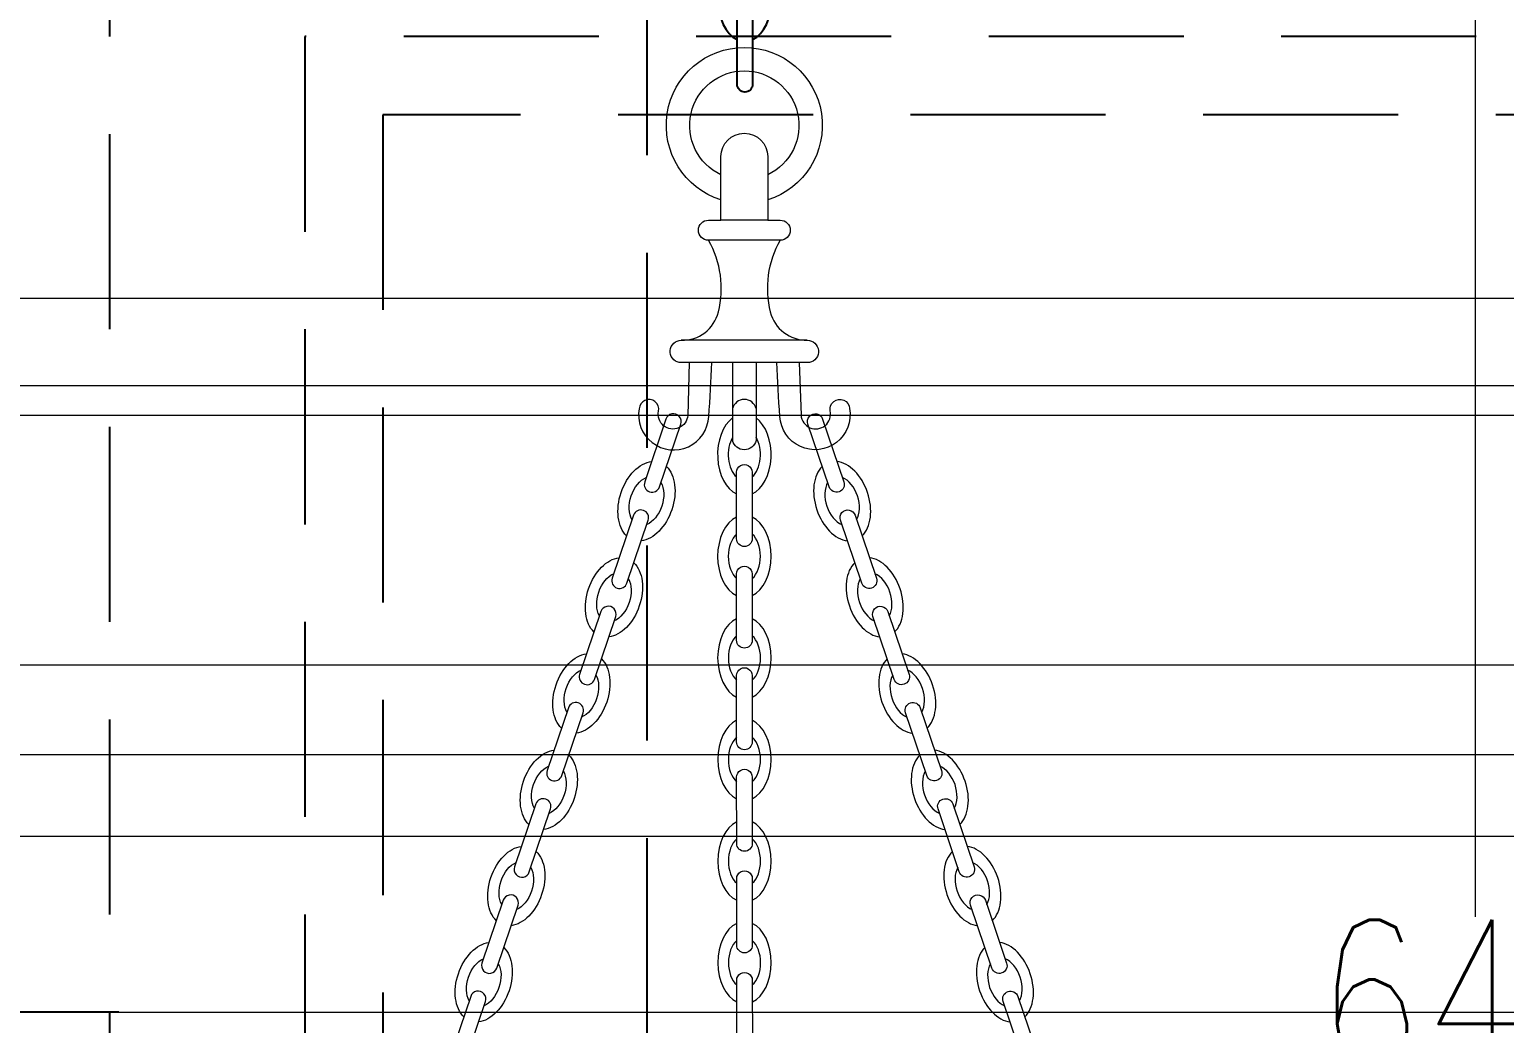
# Model space of a CAD drawing. Header units: inches. Extents: x 193287 to 241687, y 437648 to 550079.
# Drawn here: x 222430.6 to 222808.8, y 451332.7 to 451587.4 of the extents above; entities that cross this region are included whole.
import ezdxf

# ---------------------------------------------------------------- set-up
doc = ezdxf.new("R2010")
doc.units = ezdxf.units.IN
doc.header["$MEASUREMENT"] = 0
doc.linetypes.add('CENTERX2', pattern=[4, 2.5, -0.5, 0.5, -0.5])
doc.linetypes.add('HIDDEN', pattern=[0.375, 0.25, -0.125])
for name, color, linetype in [('8', 8, 'Continuous'), ('CQ centerline', 8, 'Continuous'), ('CQ Grg Gypsum', 41, 'Continuous'), ('CQ Light Elevation', 4, 'Continuous'), ('CQ spot detail elevation', 1, 'Continuous')]:
    doc.layers.add(name, color=color, linetype=linetype)
for name, color, linetype, lineweight in [('A-Dim-ID', 9, 'Continuous', 20), ('CQ gypsum 2', 42, 'Continuous', 0), ('CQ Gypsum Hatch', 8, 'Continuous', 20)]:
    doc.layers.add(name, color=color, linetype=linetype, lineweight=lineweight)
doc.styles.add('ST9', font='romans.shx', dxfattribs={"width": 0.8})
doc.dimstyles.new('DIM-20', dxfattribs={"dimscale": 1000, "dimtxt": 0.044, "dimasz": 0.035, "dimexe": 0.022, "dimexo": 0.022, "dimgap": 0.022, "dimtad": 1, "dimdec": 0, "dimzin": 0, "dimdsep": 46, "dimtxsty": 'ST9', "dimblk1": 'ARCHTICK', "dimblk2": 'ARCHTICK', "dimsah": 1, "dimcen": 0.08800000000000001, "dimdle": 0.04, "dimclrd": 256, "dimclre": 256, "dimclrt": 3, "dimadec": 0, "dimazin": 0, "dimtfac": 1, "dimtdec": 0, "dimtix": 1, "dimtofl": 0, "dimtmove": 1, "dimatfit": 3, "dimldrblk": 'CLOSED', "dimfxl": 1, "dimtolj": 1, "dimtzin": 0, "dimarcsym": 0})

# ---------------------------------------------------------------- blocks, each defined once
blk = doc.blocks.new('SECTION CEILING C AND D')
at = {"layer": 'CQ Gypsum Hatch'}
h = blk.add_hatch(dxfattribs=at)
h.set_pattern_fill('ANSI31', color=256, scale=50.00000000000004, angle=166.0285767170143, style=0)
h.set_pattern_definition([(211.0285767170143, (0, 0), (3.221659560689488, -5.35568946775465), [])])
edge = h.paths.add_edge_path()
edge.add_line((221496.3634083793, 451355.5940321152), (221476.3634470181, 451355.5940321151))
edge.add_line((221476.3634470181, 451355.5940321151), (221476.3634564243, 451380.5940490463))
edge.add_line((221476.3634564243, 451380.5940490463), (221542.8714550818, 451380.5940465979))
edge.add_line((221542.8714550818, 451380.5940465979), (221542.8714615044, 451618.6332024623))
edge.add_arc((221717.8714615046, 451618.6332024623), 175.0000000001455, 90.00000000000949, 180.000000000019, ccw=False)
edge.add_line((221717.8714615045, 451793.6332024625), (223510.0454513518, 451793.6331128395))
edge.add_arc((223510.0454513518, 451618.6331128394), 175, 0, 89.9999999999904, ccw=False)
edge.add_line((223685.0454513518, 451618.6331128395), (223685.0454577744, 451380.5939569749))
edge.add_line((223685.0454577744, 451380.5939569749), (223751.5534564319, 451380.5939594235))
edge.add_line((223751.5534564319, 451380.5939594235), (223751.5534658382, 451355.5939424923))
edge.add_line((223751.5534658382, 451355.5939424923), (223731.5535044769, 451355.5939424921))
edge.add_line((223731.5535044769, 451355.5939424921), (223731.5535159568, 451335.5939310124))
edge.add_line((223731.5535159568, 451335.5939310124), (223611.5454513512, 451335.5938696297))
edge.add_line((223611.5454513512, 451335.5938696297), (223611.5454513512, 451380.5930113292))
edge.add_line((223611.5454513512, 451380.5930113292), (223562.5454513513, 451380.5930113293))
edge.add_arc((223541.5454513513, 451380.5930113291), 21.00000000005821, 1.587987341361105e-10, 90.00000000015879)
edge.add_line((223541.5454513512, 451401.5930113293), (223541.5454513513, 451410.5930113292))
edge.add_arc((223536.6936272633, 451416.6997402548), 7.799508648152966, 90, 308.4673023861515, ccw=False)
edge.add_line((223536.6936272633, 451424.4992489031), (223536.6936272633, 451427.4992489031))
edge.add_arc((223534.5413597154, 451445.4660990062), 18.09530210384791, 205.7714928767011, 276.8309702013683, ccw=False)
edge.add_arc((223567.5219242569, 451458.3576701449), 53.47024035310794, 186.1635720954239, 202.844817978426, ccw=False)
edge.add_arc((223182.0246354605, 451424.9932573508), 333.4821786610068, 4.751447811113967, 6.568657367759998)
edge.add_arc((223477.615802532, 451459.0566106173), 35.93479784915663, 6.527251481196853, 25.39668080415777)
edge.add_arc((223485.7557770983, 451460.6969878025), 27.9502519411558, 29.51902534153829, 91.82174081903165)
edge.add_line((223484.8672380735, 451488.6331128377), (223484.8672380735, 451496.1331128377))
edge.add_line((223484.8672380735, 451496.1331128377), (223475.8672380735, 451496.1331128377))
edge.add_line((223475.8672380735, 451496.1331128377), (223475.8672380735, 451518.6331128394))
edge.add_line((223475.8672380735, 451518.6331128394), (223514.9390894407, 451518.6331128374))
edge.add_line((223514.9390894407, 451518.6331128374), (223571.5454513514, 451443.6331128376))
edge.add_line((223571.5454513514, 451443.6331128376), (223660.0454513518, 451443.6331128376))
edge.add_line((223660.0454513518, 451443.6331128376), (223660.0454513518, 451618.6331128394))
edge.add_arc((223510.0454513518, 451618.6331128392), 150, 0, 89.99999999999999)
edge.add_line((223510.0454513518, 451768.6331128394), (221717.8714615045, 451768.6332024623))
edge.add_arc((221717.8714615045, 451618.6332024622), 150, 89.99999999999999, 180)
edge.add_line((221567.8714615045, 451618.6332024623), (221567.8714615044, 451443.6332024607))
edge.add_line((221567.8714615044, 451443.6332024607), (221656.371461505, 451443.6332024607))
edge.add_line((221656.371461505, 451443.6332024607), (221712.9778234156, 451518.6332024607))
edge.add_line((221712.9778234156, 451518.6332024607), (221752.0496747827, 451518.6332024625))
edge.add_line((221752.0496747827, 451518.6332024625), (221752.0496747827, 451496.1332024605))
edge.add_line((221752.0496747827, 451496.1332024605), (221743.0496747827, 451496.1332024607))
edge.add_line((221743.0496747827, 451496.1332024607), (221743.0496747827, 451488.6332024605))
edge.add_arc((221742.1611357578, 451460.6970774254), 27.9502519410732, 88.17825918066262, 150.4809746582109)
edge.add_arc((221750.301110324, 451459.0567002404), 35.93479784899679, 154.6033191957228, 173.4727485186793)
edge.add_arc((222045.8922773975, 451424.9933469757), 333.4821786626222, 173.431342632584, 175.2485521892302)
edge.add_arc((221660.3949885988, 451458.357759768), 53.47024035372762, 337.15518202151657, 353.8364279045223, ccw=False)
edge.add_arc((221693.375553141, 451445.466188629), 18.09530210362531, 263.16902979845247, 334.22850712318433, ccw=False)
edge.add_line((221691.2232855931, 451427.4993385262), (221691.2232855929, 451424.4993385262))
edge.add_arc((221691.223285593, 451416.6998298779), 7.799508648167831, -128.46730238588572, 90, ccw=False)
edge.add_line((221686.3714615049, 451410.5931009523), (221686.371461505, 451401.5931009523))
edge.add_arc((221686.3714615051, 451380.5931009521), 21.00000000011642, 90.0000000002382, 180.0000000001588)
edge.add_line((221665.371461505, 451380.5931009522), (221616.371461505, 451380.5931009522))
edge.add_line((221616.371461505, 451380.5931009522), (221616.371461505, 451335.5939592526))
edge.add_line((221616.371461505, 451335.5939592526), (221496.3633968995, 451335.5940206355))
edge.add_line((221496.3633968995, 451335.5940206355), (221496.3634083793, 451355.5940321152))
at = {"layer": 'CQ Grg Gypsum', "extrusion": (-4.885221514467737e-08, 5.985931785203956e-09, 0.9999999999999988), "elevation": -0.008773270307329804}
blk.add_lwpolyline([(221496.363408379, 451355.5940321154), (221476.3634470178, 451355.5940321152), (221476.363456424, 451380.5940490465), (221542.8714550814, 451380.594046598), (221542.8714615041, 451618.6332024625, -0.414213562373095), (221717.8714615042, 451793.6332024626), (223510.0454513514, 451793.6331128397, -0.4142135623730951), (223685.0454513514, 451618.6331128396), (223685.0454577741, 451380.593956975), (223751.5534564315, 451380.5939594236), (223751.5534658378, 451355.5939424924), (223731.5535044766, 451355.5939424922), (223731.5535159565, 451335.5939310125), (223611.5454513509, 451335.5938696298), (223611.5454513509, 451380.5930113293), (223562.545451351, 451380.5930113294, 0.4142135623730951), (223541.5454513509, 451401.5930113294), (223541.545451351, 451410.5930113294, -1.408012182039782), (223536.693627263, 451424.4992489032), (223536.693627263, 451427.4992489032, -0.3203886580188211), (223518.2459031035, 451437.5985674972, -0.07291447245681257), (223514.3607724985, 451452.6167166375, 0.00792923866215691), (223513.3176674517, 451463.1415264908, 0.08251996361405504), (223510.0778665455, 451474.4684273962, 0.2787474963378558), (223484.8672380731, 451488.6331128378), (223484.8672380731, 451496.1331128378), (223475.8672380731, 451496.1331128378), (223475.8672380731, 451518.6331128395), (223514.9390894404, 451518.6331128376), (223571.545451351, 451443.6331128377), (223660.0454513514, 451443.6331128377), (223660.0454513514, 451618.6331128395, 0.4142135623730951), (223510.0454513514, 451768.6331128395), (221717.8714615042, 451768.6332024625, 0.414213562373095), (221567.8714615042, 451618.6332024625), (221567.8714615041, 451443.6332024608), (221656.3714615047, 451443.6332024608), (221712.9778234152, 451518.6332024608), (221752.0496747824, 451518.6332024626), (221752.0496747824, 451496.1332024607), (221743.0496747824, 451496.1332024608), (221743.0496747824, 451488.6332024607, 0.2787474963378738), (221717.83904631, 451474.4685170192, 0.08251996361405872), (221714.5992454038, 451463.1416161139, 0.007929238662157688), (221713.5561403571, 451452.6168062605, -0.0729144724568158), (221709.671009752, 451437.5986571201, -0.3203886580188293), (221691.2232855927, 451427.4993385263), (221691.2232855926, 451424.4993385263, -1.408012182039784), (221686.3714615046, 451410.5931009524), (221686.3714615047, 451401.5931009525, 0.414213562373095), (221665.3714615047, 451380.5931009523), (221616.3714615047, 451380.5931009523), (221616.3714615047, 451335.5939592528), (221496.3633968991, 451335.5940206356)], format="xyb", close=True, dxfattribs=at)
blk = doc.blocks.new('_ARCHTICK')
at = {"color": 0, "linetype": 'ByBlock', "const_width": 0.15}
blk.add_lwpolyline([(-0.5, -0.5), (0.5, 0.5)], dxfattribs=at)
blk = doc.blocks.new('*D879')
at = {"layer": 'A-Dim-ID', "lineweight": -2, "transparency": 16777216}
for p, q in [((222481.5298802854, 451127.6164318832), (222481.5298802854, 451319.2251505513)), ((223121.5298802854, 451127.6387268126), (223121.5298802854, 451319.2251505513)), ((223161.5298802854, 451297.2251505513), (222441.5298802854, 451297.2251505513))]:
    blk.add_line(p, q, dxfattribs=at)
at = {"layer": 'Defpoints', "color": 0, "transparency": 16777216}
for p in [(222481.5298802854, 451297.2251505513), (222481.5298802854, 451105.6164318832, -0.0005735955670870254), (223121.5298802854, 451105.6387268126, -0.0005735955670870254)]:
    blk.add_point(p, dxfattribs=at)
at = {"layer": 'A-Dim-ID', "lineweight": -2, "transparency": 16777216, "xscale": 20, "yscale": 20, "zscale": 20, "rotation": 180}
blk.add_blockref('_ARCHTICK', (222481.5298802854, 451297.2251505513), dxfattribs=at)
at = {"layer": 'A-Dim-ID', "lineweight": -2, "transparency": 16777216, "xscale": 20, "yscale": 20, "zscale": 20}
blk.add_blockref('_ARCHTICK', (223121.5298802854, 451297.2251505513), dxfattribs=at)
at = {"layer": 'A-Dim-ID', "color": 3, "transparency": 16777216, "insert": (222801.5298802854, 451339.2251505513), "char_height": 40, "attachment_point": 5, "style": 'ST9'}
blk.add_mtext('\\A1;640', dxfattribs=at)
blk = doc.blocks.new('_CLOSED')
at = {"color": 0, "linetype": 'ByBlock'}
for p, q in [((-1, 0.1666666666666666), (0, 0)), ((-1, 0.1666666666666666), (-1, -0.1666666666666666)), ((0, 0), (-1, -0.1666666666666666)), ((0, 0), (-1, 0))]:
    blk.add_line(p, q, dxfattribs=at)
blk = doc.blocks.new('*D883')
at = {"layer": 'A-Dim-ID', "lineweight": -2, "transparency": 16777216}
for p, q in [((222276.3632165291, 451257.5942002038), (222276.3632165291, 451319.2251505513)), ((222481.5298802854, 451127.6164318832), (222481.5298802854, 451319.2251505513)), ((222521.5298802854, 451297.2251505513), (222236.3632165291, 451297.2251505513))]:
    blk.add_line(p, q, dxfattribs=at)
at = {"layer": 'Defpoints', "color": 0, "transparency": 16777216}
for p in [(222276.3632165291, 451297.2251505513), (222276.3632165291, 451235.5942002038, -0.0006213962565563662), (222481.5298802854, 451105.6164318832, -0.0005735955670870254)]:
    blk.add_point(p, dxfattribs=at)
at = {"layer": 'A-Dim-ID', "lineweight": -2, "transparency": 16777216, "xscale": 20, "yscale": 20, "zscale": 20, "rotation": 180}
blk.add_blockref('_ARCHTICK', (222276.3632165291, 451297.2251505513), dxfattribs=at)
at = {"layer": 'A-Dim-ID', "lineweight": -2, "transparency": 16777216, "xscale": 20, "yscale": 20, "zscale": 20}
blk.add_blockref('_ARCHTICK', (222481.5298802854, 451297.2251505513), dxfattribs=at)
at = {"layer": 'A-Dim-ID', "color": 3, "transparency": 16777216, "insert": (222378.9465484073, 451339.2251505513), "char_height": 40, "attachment_point": 5, "style": 'ST9'}
blk.add_mtext('\\A1;205', dxfattribs=at)
blk = doc.blocks.new('*D895')
at = {"layer": 'A-Dim-ID', "lineweight": -2, "transparency": 16777216}
for p, q in [((222151.4793325439, 451335.594011569), (222151.4793325439, 451355.594011569)), ((222453.4874413274, 451335.594011569), (222129.4793325439, 451335.594011569)), ((222254.3632165292, 451235.5942002041), (222129.4793325439, 451235.5942002041)), ((222151.4793325439, 451235.5942002041), (222151.4793325439, 451215.5942002041))]:
    blk.add_line(p, q, dxfattribs=at)
at = {"layer": 'Defpoints', "color": 0, "transparency": 16777216}
for p in [(222475.4874413274, 451335.594011569, 0.0001898770504027425), (222151.4793325439, 451235.5942002041), (222276.3632165292, 451235.5942002041, -0.0006213962565563662)]:
    blk.add_point(p, dxfattribs=at)
at = {"layer": 'A-Dim-ID', "lineweight": -2, "transparency": 16777216, "xscale": 20, "yscale": 20, "zscale": 20}
for p, rotation in [((222151.4793325439, 451335.594011569), 270), ((222151.4793325439, 451235.5942002041), 90)]:
    blk.add_blockref('_ARCHTICK', p, dxfattribs=dict(at, rotation=rotation))
at = {"layer": 'A-Dim-ID', "color": 3, "transparency": 16777216, "insert": (222109.479332544, 451285.5941058864), "char_height": 40, "attachment_point": 5, "rotation": 90, "style": 'ST9'}
blk.add_mtext('\\A1;100', dxfattribs=at)
blk = doc.blocks.new('pendant arabic')
at = {"color": 40, "lineweight": 0}
for p, q in [((31625.42424399193, -8829.496800008896), (31637.42424399193, -8829.496800008901)), ((31622.23758729815, -8834.666681459725), (31640.61090068572, -8834.666681459723)), ((31615.27504649518, -8860.28510807523), (31647.57344148869, -8860.285108075228)), ((31617.32286304193, -8865.958391160128), (31616.88104109713, -8879.488013744798)), ((31628.42424399193, -8865.992643064059), (31628.42424399193, -8885.96752095663)), ((31634.42424399193, -8865.992643064059), (31634.42424399193, -8885.96752095663)), ((31645.5256665404, -8865.992643064059), (31645.93462416172, -8879.523298908418))]:
    blk.add_line(p, q, dxfattribs=at)
blk.add_lwpolyline([(31631.42424399194, -8865.992643064059), (31648.09943985246, -8865.992643064059, 0.9120790362210873), (31647.57344148869, -8860.285108075228, -0.3545759320272358), (31638.08395631751, -8853.025345978745, -0.1945492890554493), (31640.61090068572, -8834.666681459723, 1), (31640.61090068572, -8829.496800008896), (31637.42424399193, -8829.496800008896), (31637.42424399194, -8813.21957355413, 1.000000000000303), (31625.42424399193, -8813.219573554128), (31625.42424399193, -8829.496800008896), (31622.23758729815, -8829.496800008897, 1), (31622.23758729815, -8834.666681459725, -0.1945492890554493), (31624.76453166636, -8853.025345978747, -0.3457835556996239), (31615.28203707719, -8860.285116565192, 0.9131920532833884), (31614.74904813141, -8865.992643064063)], format="xyb", close=True, dxfattribs=at)
for points in [[(31617.32286304193, -8865.958391160128), (31616.88104109713, -8879.488013744798, -1.075039471777371), (31609.40529978342, -8878.392890973155, 1.060135058402942), (31604.43121396298, -8877.755557008071, 1.065086438615604), (31622.27540644352, -8879.798467958919, 0.0126124572499621), (31623.08667065715, -8865.972391305604, 1.437173750708366)], [(31645.5256665404, -8865.992643064059), (31645.93462416172, -8879.523298908418, 1.075039471777371), (31653.41300344054, -8878.446337703654, -1.060135058402942), (31658.38862265149, -8877.82108751389, -1.065086438615604), (31640.53952064508, -8879.820649465983, -0.0126124572499621), (31639.7618419222, -8865.992643064059, -1.437173750708366)], [(31628.42424399193, -8877.808314594266, 0.4843141585705287), (31628.42424399193, -8877.808314594266, -0.7902306615084166), (31634.42424399193, -8877.808314594266, -8.534281865494064)], [(31609.67710951302, -8897.872533168085), (31615.13124474946, -8881.751019732439, 1.000000000000588), (31611.34221125202, -8880.469136291847), (31605.88807601558, -8896.590649727495, 0.9999999999995668), (31609.67710951302, -8897.872533168087, 0.4470311487342248)], [(31653.1713784709, -8897.872533168085), (31647.71724323446, -8881.751019732439, -1.000000000000588), (31651.5062767319, -8880.469136291847), (31656.96041196834, -8896.590649727495, -0.9999999999995668), (31653.1713784709, -8897.872533168087, -0.4470311487342248)], [(31628.42424399193, -8885.96752095663, -0.4843141585705287), (31628.42424399193, -8885.96752095663, 0.7902306615084166), (31634.42424399193, -8885.96752095663, 8.534281865494064)], [(31633.40838847642, -8911.149001410511), (31633.41407896418, -8894.129872341975, 1.000000000000588), (31629.41407918778, -8894.128534908687), (31629.40838870001, -8911.147663977219, 0.9999999999995668), (31633.40838847642, -8911.149001410511, 0.4470311487342248)], [(31633.40838847642, -8911.149001410511), (31633.41407896418, -8894.129872341975, 1.000000000000588), (31629.41407918778, -8894.128534908687), (31629.40838870001, -8911.147663977219, 0.9999999999995668), (31633.40838847642, -8911.149001410511, 0.4470311487342248)], [(31601.33260592134, -8922.5374930445), (31606.78674115778, -8906.415979608853, 1.000000000000588), (31602.99770766034, -8905.134096168262), (31597.5435724239, -8921.25560960391, 0.9999999999995668), (31601.33260592134, -8922.537493044501, 0.4470311487342248)], [(31601.33260592134, -8922.5374930445), (31606.78674115778, -8906.415979608853, 1.000000000000588), (31602.99770766034, -8905.134096168262), (31597.5435724239, -8921.25560960391, 0.9999999999995668), (31601.33260592134, -8922.537493044501, 0.4470311487342248)], [(31661.51588206259, -8922.5374930445), (31656.06174682614, -8906.415979608853, -1.000000000000588), (31659.85078032359, -8905.134096168262), (31665.30491556002, -8921.25560960391, -0.9999999999995668), (31661.51588206259, -8922.537493044501, -0.4470311487342248)], [(31661.51588206259, -8922.5374930445), (31656.06174682614, -8906.415979608853, -1.000000000000588), (31659.85078032359, -8905.134096168262), (31665.30491556002, -8921.25560960391, -0.9999999999995668), (31661.51588206259, -8922.537493044501, -0.4470311487342248)], [(31633.39968236748, -8937.187259994764), (31633.40537285525, -8920.168130926224, 1.000000000000588), (31629.40537307884, -8920.16679349294), (31629.39968259108, -8937.185922561475, 0.9999999999995668), (31633.39968236748, -8937.187259994764, 0.4470311487342248)], [(31633.39968236748, -8937.187259994764), (31633.40537285525, -8920.168130926224, 1.000000000000588), (31629.40537307884, -8920.16679349294), (31629.39968259108, -8937.185922561475, 0.9999999999995668), (31633.39968236748, -8937.187259994764, 0.4470311487342248)], [(31592.98810232965, -8947.202452920914), (31598.44223756609, -8931.080939485268, 1.000000000000588), (31594.65320406865, -8929.799056044676), (31589.19906883221, -8945.920569480324, 0.9999999999995668), (31592.98810232965, -8947.202452920916, 0.4470311487342248)], [(31592.98810232965, -8947.202452920914), (31598.44223756609, -8931.080939485268, 1.000000000000588), (31594.65320406865, -8929.799056044676), (31589.19906883221, -8945.920569480324, 0.9999999999995668), (31592.98810232965, -8947.202452920916, 0.4470311487342248)], [(31669.86038565427, -8947.202452920914), (31664.40625041783, -8931.080939485268, -1.000000000000588), (31668.19528391527, -8929.799056044676), (31673.64941915171, -8945.920569480324, -0.9999999999995668), (31669.86038565427, -8947.202452920916, -0.4470311487342248)], [(31669.86038565427, -8947.202452920914), (31664.40625041783, -8931.080939485268, -1.000000000000588), (31668.19528391527, -8929.799056044676), (31673.64941915171, -8945.920569480324, -0.9999999999995668), (31669.86038565427, -8947.202452920916, -0.4470311487342248)], [(31633.39097625855, -8963.225518579016), (31633.39666674632, -8946.206389510477, 1.000000000000588), (31629.3966669699, -8946.205052077192), (31629.39097648215, -8963.224181145728, 0.9999999999995668), (31633.39097625855, -8963.225518579016, 0.4470311487342248)], [(31633.39097625855, -8963.225518579016), (31633.39666674632, -8946.206389510477, 1.000000000000588), (31629.3966669699, -8946.205052077192), (31629.39097648215, -8963.224181145728, 0.9999999999995668), (31633.39097625855, -8963.225518579016, 0.4470311487342248)], [(31584.64359873797, -8971.867412797328), (31590.09773397441, -8955.745899361682, 1.000000000000588), (31586.30870047697, -8954.46401592109), (31580.85456524053, -8970.585529356738, 0.9999999999995668), (31584.64359873797, -8971.86741279733, 0.4470311487342248)], [(31584.64359873797, -8971.867412797328), (31590.09773397441, -8955.745899361682, 1.000000000000588), (31586.30870047697, -8954.46401592109), (31580.85456524053, -8970.585529356738, 0.9999999999995668), (31584.64359873797, -8971.86741279733, 0.4470311487342248)], [(31678.20488924596, -8971.867412797328), (31672.75075400951, -8955.745899361682, -1.000000000000588), (31676.53978750696, -8954.46401592109), (31681.99392274339, -8970.585529356738, -0.9999999999995668), (31678.20488924596, -8971.86741279733, -0.4470311487342248)], [(31678.20488924596, -8971.867412797328), (31672.75075400951, -8955.745899361682, -1.000000000000588), (31676.53978750696, -8954.46401592109), (31681.99392274339, -8970.585529356738, -0.9999999999995668), (31678.20488924596, -8971.86741279733, -0.4470311487342248)], [(31633.38227014962, -8989.263777163269), (31633.38796063738, -8972.244648094733, 1.000000000000588), (31629.38796086097, -8972.243310661444), (31629.38227037321, -8989.262439729977, 0.9999999999995668), (31633.38227014962, -8989.263777163269, 0.4470311487342248)], [(31633.38227014962, -8989.263777163269), (31633.38796063738, -8972.244648094733, 1.000000000000588), (31629.38796086097, -8972.243310661444), (31629.38227037321, -8989.262439729977, 0.9999999999995668), (31633.38227014962, -8989.263777163269, 0.4470311487342248)], [(31576.29909514628, -8996.532372673742), (31581.75323038272, -8980.410859238096, 1.000000000000588), (31577.96419688528, -8979.128975797505), (31572.51006164885, -8995.250489233153, 0.9999999999995668), (31576.29909514628, -8996.532372673744, 0.4470311487342248)], [(31576.29909514628, -8996.532372673742), (31581.75323038272, -8980.410859238096, 1.000000000000588), (31577.96419688528, -8979.128975797505), (31572.51006164885, -8995.250489233153, 0.9999999999995668), (31576.29909514628, -8996.532372673744, 0.4470311487342248)], [(31686.54939283764, -8996.532372673742), (31681.0952576012, -8980.410859238096, -1.000000000000588), (31684.88429109864, -8979.128975797505), (31690.33842633508, -8995.250489233153, -0.9999999999995668), (31686.54939283764, -8996.532372673744, -0.4470311487342248)], [(31686.54939283764, -8996.532372673742), (31681.0952576012, -8980.410859238096, -1.000000000000588), (31684.88429109864, -8979.128975797505), (31690.33842633508, -8995.250489233153, -0.9999999999995668), (31686.54939283764, -8996.532372673744, -0.4470311487342248)], [(31633.37356404069, -9015.302035747522), (31633.37925452845, -8998.28290667899, 1.000000000000588), (31629.37925475204, -8998.281569245697), (31629.37356426428, -9015.300698314233, 0.9999999999995668), (31633.37356404069, -9015.302035747522, 0.4470311487342248)], [(31633.37356404069, -9015.302035747522), (31633.37925452845, -8998.28290667899, 1.000000000000588), (31629.37925475204, -8998.281569245697), (31629.37356426428, -9015.300698314233, 0.9999999999995668), (31633.37356404069, -9015.302035747522, 0.4470311487342248)], [(31567.9545915546, -9021.197332550157), (31573.40872679104, -9005.07581911451, 1.000000000000588), (31569.6196932936, -9003.793935673919), (31564.16555805716, -9019.915449109567, 0.9999999999995668), (31567.9545915546, -9021.197332550159, 0.4470311487342248)], [(31567.9545915546, -9021.197332550157), (31573.40872679104, -9005.07581911451, 1.000000000000588), (31569.6196932936, -9003.793935673919), (31564.16555805716, -9019.915449109567, 0.9999999999995668), (31567.9545915546, -9021.197332550159, 0.4470311487342248)], [(31694.89389642933, -9021.197332550157), (31689.43976119288, -9005.07581911451, -1.000000000000588), (31693.22879469033, -9003.793935673919), (31698.68292992676, -9019.915449109567, -0.9999999999995668), (31694.89389642933, -9021.197332550159, -0.4470311487342248)], [(31694.89389642933, -9021.197332550157), (31689.43976119288, -9005.07581911451, -1.000000000000588), (31693.22879469033, -9003.793935673919), (31698.68292992676, -9019.915449109567, -0.9999999999995668), (31694.89389642933, -9021.197332550159, -0.4470311487342248)], [(31633.36485793175, -9041.340294331774), (31633.37054841952, -9024.321165263242, 1.000000000000588), (31629.37054864311, -9024.31982782995), (31629.36485815535, -9041.33895689849, 0.9999999999995668), (31633.36485793175, -9041.340294331778, 0.4470311487342248)], [(31633.36485793175, -9041.340294331774), (31633.37054841952, -9024.321165263242, 1.000000000000588), (31629.37054864311, -9024.31982782995), (31629.36485815535, -9041.33895689849, 0.9999999999995668), (31633.36485793175, -9041.340294331778, 0.4470311487342248)], [(31559.61008796291, -9045.862292426571), (31565.06422319936, -9029.740778990925, 1.000000000000588), (31561.27518970191, -9028.458895550333), (31555.82105446548, -9044.580408985981, 0.9999999999995668), (31559.61008796291, -9045.862292426573, 0.4470311487342248)], [(31559.61008796291, -9045.862292426571), (31565.06422319936, -9029.740778990925, 1.000000000000588), (31561.27518970191, -9028.458895550333), (31555.82105446548, -9044.580408985981, 0.9999999999995668), (31559.61008796291, -9045.862292426573, 0.4470311487342248)], [(31703.23840002101, -9045.862292426571), (31697.78426478457, -9029.740778990925, -1.000000000000588), (31701.57329828201, -9028.458895550333), (31707.02743351845, -9044.580408985981, -0.9999999999995668), (31703.23840002101, -9045.862292426573, -0.4470311487342248)], [(31703.23840002101, -9045.862292426571), (31697.78426478457, -9029.740778990925, -1.000000000000588), (31701.57329828201, -9028.458895550333), (31707.02743351845, -9044.580408985981, -0.9999999999995668), (31703.23840002101, -9045.862292426573, -0.4470311487342248)]]:
    blk.add_lwpolyline(points, format="xyb", dxfattribs=at)
for radius, start, end in [(20, 287.4576031237195, 252.5423968762669), (14, 295.3769335251678, 244.6230664748173)]:
    blk.add_arc((31631.42424399193, -8805.219573554132), radius, start, end, dxfattribs=at)
at = {"color": 40, "lineweight": 0, "extrusion": (0, 0, -1)}
for centre, major_axis, ratio, start_param, end_param in [((31631.41558688655, -8889.619638867469), (0.003513960527724052, 10.50956442247378), 0.6528239518386071, 3.437394667561093, 5.831525256568614), ((31631.41558688655, -8889.619638867469), (0.003513960527724052, 10.50956442247378), 0.6528239518386071, 0.4534417901974329, 2.84579063961637), ((31631.41558688655, -8889.619638867469), (0.002176527235954139, 6.509564646063735), 0.6335507900912248, 3.647898170748014, 5.471150904961165), ((31631.41558688655, -8889.619638867469), (0.002176527235954139, 6.509564646063735), 0.6335507900912248, 0.8170971734641796, 2.635287136425523), ((31606.33740858667, -8901.50331466817), (2.086125897923921, 6.166239969103117), 0.6335507900912251, 3.647898170748014, 5.776879790019371), ((31606.33740858667, -8901.50331466817), (2.086125897923921, 6.166239969103117), 0.6335507900912251, 0.5063055171605713, 2.635287136425523), ((31631.40688077763, -8915.657897451722), (0.003513960527724052, 10.50956442247378), 0.6528239518386071, 3.437394667561093, 5.987383293206163), ((31631.40688077763, -8915.657897451722), (0.003513960527724052, 10.50956442247378), 0.6528239518386071, 0.2958020139707631, 2.84579063961637), ((31631.40688077762, -8915.657897451729), (0.002176527235954139, 6.509564646063735), 0.6335507900912248, 3.647898170748014, 5.776879790019371), ((31631.40688077762, -8915.657897451729), (0.002176527235954139, 6.509564646063735), 0.6335507900912248, 0.5063055171605713, 2.635287136425523), ((31597.99290499499, -8926.168274544585), (2.086125897923921, 6.166239969103117), 0.6335507900912251, 3.647898170748014, 5.776879790019371), ((31597.99290499499, -8926.168274544585), (2.086125897923921, 6.166239969103117), 0.6335507900912251, 0.5063055171605713, 2.635287136425523), ((31631.39817466868, -8941.696156035978), (0.003513960527724052, 10.50956442247378), 0.6528239518386071, 3.437394667561093, 5.987383293206163), ((31631.39817466868, -8941.696156035978), (0.003513960527724052, 10.50956442247378), 0.6528239518386071, 0.2958020139707631, 2.84579063961637), ((31631.39817466868, -8941.696156035978), (0.002176527235954139, 6.509564646063735), 0.6335507900912248, 3.647898170748014, 5.776879790019371), ((31631.39817466868, -8941.696156035978), (0.002176527235954139, 6.509564646063735), 0.6335507900912248, 0.5063055171605713, 2.635287136425523), ((31589.6484014033, -8950.833234421), (2.086125897923921, 6.166239969103117), 0.6335507900912251, 3.647898170748014, 5.776879790019371), ((31589.6484014033, -8950.833234421), (2.086125897923921, 6.166239969103117), 0.6335507900912251, 0.5063055171605713, 2.635287136425523), ((31631.38946855976, -8967.73441462023), (0.003513960527724052, 10.50956442247378), 0.6528239518386071, 3.437394667561093, 5.987383293206163), ((31631.38946855976, -8967.73441462023), (0.003513960527724052, 10.50956442247378), 0.6528239518386071, 0.2958020139707631, 2.84579063961637), ((31631.38946855976, -8967.73441462023), (0.002176527235954139, 6.509564646063735), 0.6335507900912248, 3.647898170748014, 5.776879790019371), ((31631.38946855976, -8967.73441462023), (0.002176527235954139, 6.509564646063735), 0.6335507900912248, 0.5063055171605713, 2.635287136425523), ((31581.30389781162, -8975.498194297414), (2.086125897923921, 6.166239969103117), 0.6335507900912251, 3.647898170748014, 5.776879790019371), ((31581.30389781162, -8975.498194297414), (2.086125897923921, 6.166239969103117), 0.6335507900912251, 0.5063055171605713, 2.635287136425523), ((31631.38076245083, -8993.772673204483), (0.003513960527724052, 10.50956442247378), 0.6528239518386071, 3.437394667561093, 5.987383293206163), ((31631.38076245083, -8993.772673204483), (0.003513960527724052, 10.50956442247378), 0.6528239518386071, 0.2958020139707631, 2.84579063961637), ((31631.38076245081, -8993.77267320449), (0.002176527235954139, 6.509564646063735), 0.6335507900912248, 3.647898170748014, 5.776879790019371), ((31631.38076245081, -8993.77267320449), (0.002176527235954139, 6.509564646063735), 0.6335507900912248, 0.5063055171605713, 2.635287136425523), ((31572.95939421994, -9000.163154173828), (2.086125897923921, 6.166239969103117), 0.6335507900912251, 3.647898170748014, 5.776879790019371), ((31572.95939421994, -9000.163154173828), (2.086125897923921, 6.166239969103117), 0.6335507900912251, 0.5063055171605713, 2.635287136425523), ((31631.3720563419, -9019.810931788736), (0.003513960527724052, 10.50956442247378), 0.6528239518386071, 3.437394667561093, 5.987383293206163), ((31631.3720563419, -9019.810931788736), (0.003513960527724052, 10.50956442247378), 0.6528239518386071, 0.2958020139707631, 2.84579063961637), ((31631.37205634188, -9019.81093178874), (0.002176527235954139, 6.509564646063735), 0.6335507900912248, 3.647898170748014, 5.776879790019371), ((31631.37205634188, -9019.81093178874), (0.002176527235954139, 6.509564646063735), 0.6335507900912248, 0.5063055171605713, 2.635287136425523), ((31564.61489062825, -9024.828114050242), (2.086125897923921, 6.166239969103117), 0.6335507900912251, 3.647898170748014, 5.776879790019371), ((31564.61489062825, -9024.828114050242), (2.086125897923921, 6.166239969103117), 0.6335507900912251, 0.5063055171605713, 2.635287136425523)]:
    blk.add_ellipse(centre, major_axis=major_axis, ratio=ratio, start_param=start_param, end_param=end_param, dxfattribs=at)
at = {"color": 40, "lineweight": 0, "extrusion": (0, 0, -0.9999999999999999)}
for centre, start_param, end_param in [((31606.33740858668, -8901.50331466817), 3.437394667561093, 5.987383293206163), ((31606.33740858668, -8901.50331466817), 0.2958020139707631, 2.84579063961637), ((31597.992904995, -8926.168274544585), 3.437394667561093, 5.987383293206163), ((31597.992904995, -8926.168274544585), 0.2958020139707631, 2.84579063961637), ((31589.64840140331, -8950.833234421), 3.437394667561093, 5.987383293206163), ((31589.64840140331, -8950.833234421), 0.2958020139707631, 2.84579063961637), ((31581.30389781163, -8975.498194297414), 3.437394667561093, 5.987383293206163), ((31581.30389781163, -8975.498194297414), 0.2958020139707631, 2.84579063961637), ((31572.95939421994, -9000.163154173828), 3.437394667561093, 5.987383293206163), ((31572.95939421994, -9000.163154173828), 0.2958020139707631, 2.84579063961637), ((31564.61489062826, -9024.828114050242), 3.437394667561093, 5.987383293206163), ((31564.61489062826, -9024.828114050242), 0.2958020139707631, 2.84579063961637)]:
    blk.add_ellipse(centre, major_axis=(3.368009338519188, 9.955273466544893), ratio=0.6528239518386071, start_param=start_param, end_param=end_param, dxfattribs=at)
at = {"color": 40, "lineweight": 0}
for centre, major_axis, ratio, start_param, end_param in [((31656.51107939724, -8901.50331466817), (-3.368009338519188, 9.955273466544893), 0.6528239518386071, 0.2958020139707631, 2.84579063961637), ((31656.51107939724, -8901.50331466817), (-3.368009338519188, 9.955273466544893), 0.6528239518386071, 3.437394667561093, 5.987383293206163), ((31656.51107939725, -8901.50331466817), (-2.086125897923921, 6.166239969103117), 0.6335507900912251, 0.5063055171605713, 2.635287136425523), ((31656.51107939725, -8901.50331466817), (-2.086125897923921, 6.166239969103117), 0.6335507900912251, 3.647898170748014, 5.776879790019371), ((31664.85558298893, -8926.168274544585), (-3.368009338519188, 9.955273466544893), 0.6528239518386071, 0.2958020139707631, 2.84579063961637), ((31664.85558298893, -8926.168274544585), (-3.368009338519188, 9.955273466544893), 0.6528239518386071, 3.437394667561093, 5.987383293206163), ((31664.85558298893, -8926.168274544585), (-2.086125897923921, 6.166239969103117), 0.6335507900912251, 0.5063055171605713, 2.635287136425523), ((31664.85558298893, -8926.168274544585), (-2.086125897923921, 6.166239969103117), 0.6335507900912251, 3.647898170748014, 5.776879790019371), ((31673.20008658061, -8950.833234421), (-3.368009338519188, 9.955273466544893), 0.6528239518386071, 0.2958020139707631, 2.84579063961637), ((31673.20008658061, -8950.833234421), (-3.368009338519188, 9.955273466544893), 0.6528239518386071, 3.437394667561093, 5.987383293206163), ((31673.20008658062, -8950.833234421), (-2.086125897923921, 6.166239969103117), 0.6335507900912251, 0.5063055171605713, 2.635287136425523), ((31673.20008658062, -8950.833234421), (-2.086125897923921, 6.166239969103117), 0.6335507900912251, 3.647898170748014, 5.776879790019371), ((31681.5445901723, -8975.498194297414), (-3.368009338519188, 9.955273466544893), 0.6528239518386071, 0.2958020139707631, 2.84579063961637), ((31681.5445901723, -8975.498194297414), (-3.368009338519188, 9.955273466544893), 0.6528239518386071, 3.437394667561093, 5.987383293206163), ((31681.5445901723, -8975.498194297414), (-2.086125897923921, 6.166239969103117), 0.6335507900912251, 3.647898170748014, 5.776879790019371), ((31681.5445901723, -8975.498194297414), (-2.086125897923921, 6.166239969103117), 0.6335507900912251, 0.5063055171605713, 2.635287136425523), ((31689.88909376398, -9000.163154173828), (-3.368009338519188, 9.955273466544893), 0.6528239518386071, 0.2958020139707631, 2.84579063961637), ((31689.88909376398, -9000.163154173828), (-3.368009338519188, 9.955273466544893), 0.6528239518386071, 3.437394667561093, 5.987383293206163), ((31689.88909376399, -9000.163154173828), (-2.086125897923921, 6.166239969103117), 0.6335507900912251, 0.5063055171605713, 2.635287136425523), ((31689.88909376399, -9000.163154173828), (-2.086125897923921, 6.166239969103117), 0.6335507900912251, 3.647898170748014, 5.776879790019371), ((31698.23359735567, -9024.828114050242), (-3.368009338519188, 9.955273466544893), 0.6528239518386071, 0.2958020139707631, 2.84579063961637), ((31698.23359735567, -9024.828114050242), (-3.368009338519188, 9.955273466544893), 0.6528239518386071, 3.437394667561093, 5.987383293206163), ((31698.23359735567, -9024.828114050242), (-2.086125897923921, 6.166239969103117), 0.6335507900912251, 3.647898170748014, 5.776879790019371), ((31698.23359735567, -9024.828114050242), (-2.086125897923921, 6.166239969103117), 0.6335507900912251, 0.5063055171605713, 2.635287136425523)]:
    blk.add_ellipse(centre, major_axis=major_axis, ratio=ratio, start_param=start_param, end_param=end_param, dxfattribs=at)
blk = doc.blocks.new('pendant light 90cm Ht')
at = {"color": 40, "elevation": 0.0002835950235909814}
blk.add_lwpolyline([(-313.2991118132486, 3001.548698182653), (-313.2934213254484, 3018.567827251127, 1.000000000000588), (-317.293421101931, 3018.569164684535), (-317.2991115897312, 3001.550035615945, 0.9999999999995668), (-313.2991118132486, 3001.548698182653, 0.4470311487342248)], format="xyb", dxfattribs=at)
blk.add_lwpolyline([(-313.2991118132486, 3001.548698182653), (-313.2934213254484, 3018.567827251127, 1.000000000000588), (-317.293421101931, 3018.569164684535), (-317.2991115897312, 3001.550035615945, 0.9999999999995668), (-313.2991118132486, 3001.548698182653, 0.4470311487342248)], format="xyb", dxfattribs=at)
at = {"color": 40, "extrusion": (0, 0, -1)}
for start_param, end_param in [(3.437394667561093, 5.987383293206163), (0.2958020139707631, 2.84579063961637)]:
    blk.add_ellipse((-315.2919134030817, 3023.078060725731, 0.0002835950235909814), major_axis=(0.003513960527724343, 10.50956442247378), ratio=0.6528239518386073, start_param=start_param, end_param=end_param, dxfattribs=at)
at = {"color": 1}
blk.add_blockref('pendant arabic', (-31946.58561476466, 11796.20810227169, 0.0002835950235909814), dxfattribs=at)

msp = doc.modelspace()

# ---------------------------------------------------------------- linework, layer by layer
at = {"layer": '8', "linetype": 'HIDDEN', "ltscale": 200}
for points, elevation in [([(222451.1812499178, 451635.6163709477), (223151.5298802863, 451635.6163709476), (223151.5298802864, 449335.6163709623), (222451.1812499178, 449335.6163709624)], -0.0005735955670870254), ([(222501.1812490045, 451185.6163700444), (223101.5298812021, 451185.6163700441), (223101.5298812029, 451585.6163718649), (222501.1812490053, 451585.616371865)], -0.0005731392324878255), ([(222521.194162157, 451205.6292831968), (223081.5169680497, 451205.6292831966), (223081.5169680504, 451565.6034587124), (222521.1941621576, 451565.6034587125)], -0.0005731392324878255)]:
    msp.add_lwpolyline(points, close=True, dxfattribs=dict(at, elevation=elevation))
at = {"layer": 'CQ centerline', "linetype": 'CENTERX2', "lineweight": 0, "ltscale": 150}
msp.add_line((222801.3555651021, 447759.9981290618, -0.0005530642973614675), (222801.3555651021, 452907.4337661817, -0.0005530642973614675), dxfattribs=at)
at = {"layer": 'CQ gypsum 2', "extrusion": (-4.885221514467737e-08, 5.985931785203956e-09, 0.9999999999999988)}
for p, q in [((221752.0496747827, 451518.6332924538, 0.0001534398523384829), (223475.8672395945, 451518.6332924511, 0.0002376521588848594)), ((223475.8672395943, 451496.133202829, 0.0002377868428864913), (221752.0496747827, 451496.1332028275, 0.0001535745363401502)), ((221743.0496747827, 451488.633292452, 0.0001531797603557527), (223484.8672395943, 451488.6332924426, 0.0002382714067747627)), ((223536.6936287842, 451424.4993388944, 0.0002411871421606876), (221691.223285593, 451424.4993389618, 0.0001510318279115886)), ((221686.371461505, 451401.5931909436, 0.0001509319201969002), (223541.5454528721, 451401.5931909398, 0.0002415612791539976)), ((223562.5454528722, 451380.5931013207, 0.0002427128807759803), (221665.371461505, 451380.5931013206, 0.0001500317287828255)), ((221616.3714615051, 451335.594050853, 0.0001479073314872388), (223611.5454528721, 451335.593959621, 0.0002453760011106704))]:
    msp.add_line(p, q, dxfattribs=at)
at = {"layer": 'CQ spot detail elevation', "color": 3, "linetype": 'HIDDEN', "ltscale": 200, "elevation": -0.0006769331212264108}
msp.add_lwpolyline([(221360.6228173849, 451980.2263524387), (222588.913326271, 451980.2263524387), (222588.913326271, 451270.5984428295), (221360.6228173849, 451270.5984428295)], close=True, dxfattribs=at)

# ---------------------------------------------------------------- block references
at = {"layer": 'CQ Grg Gypsum'}
msp.add_blockref('SECTION CEILING C AND D', (0, 0), dxfattribs=at)
at = {"layer": 'CQ Light Elevation', "extrusion": (-2.772420434295382e-08, -3.397086406510971e-09, 0.9999999999999997), "xscale": -1}
msp.add_blockref('pendant light 90cm Ht', (222298.7085657593, 448571.873771092, -0.007795584519017847), dxfattribs=at)

# ---------------------------------------------------------------- dimensions: what is measured, and where the dimension line sits
at = {"layer": 'A-Dim-ID'}
for base, p1, p2, picture, middle in [((222276.3632165291, 451297.2251505513), (222481.5298802854, 451105.6164318832, -0.0005735955670870254), (222276.3632165291, 451235.5942002038, -0.0006213962565563662), '*D883', (222378.9465484073, 451339.2251505513)), ((222481.5298802854, 451297.2251505513), (223121.5298802854, 451105.6387268126, -0.0005735955670870254), (222481.5298802854, 451105.6164318832, -0.0005735955670870254), '*D879', (222801.5298802854, 451339.2251505513))]:
    dim = msp.add_linear_dim(base=base, p1=p1, p2=p2, dimstyle='DIM-20', override={"dimtxt": 0.04, "dimasz": 0.02}, dxfattribs=at)
    dim.commit()
    dim.dimension.update_dxf_attribs({"geometry": picture, "text_midpoint": middle})
dim = msp.add_linear_dim(base=(222151.4793325439, 451235.5942002041), p1=(222475.4874413273, 451335.5940115688, 0.0001898770504027425), p2=(222276.3632165291, 451235.5942002038, -0.0006213962565563662), angle=90, dimstyle='DIM-20', override={"dimtxt": 0.04, "dimasz": 0.02}, dxfattribs=at)
dim.commit()
dim.dimension.update_dxf_attribs({"geometry": '*D895', "text_midpoint": (222109.479332544, 451285.5941058864)})

doc.saveas('drawing.dxf')
